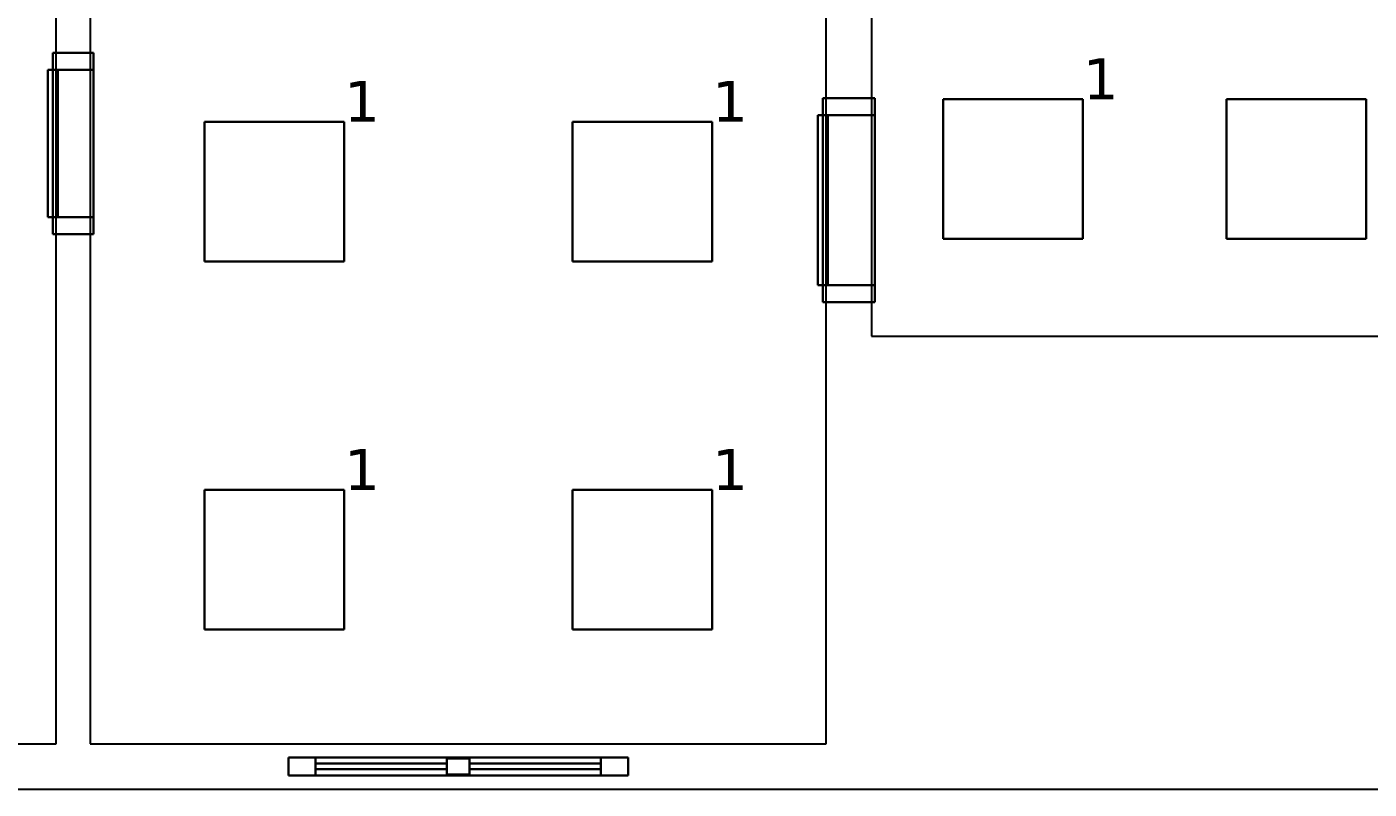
# Model space of a CAD drawing. Header units: inches. Extents: x 0 to 47.1, y -16.6 to 0.5.
# Drawn here: x 3.32 to 9.25, y -7.05 to -3.69 of the extents above; entities that cross this region are included whole.
import ezdxf

# ---------------------------------------------------------------- set-up
doc = ezdxf.new("R2010")
doc.units = ezdxf.units.IN
doc.header["$MEASUREMENT"] = 0
for name, color, linetype, true_color in [('DLX_BLD1_APERT', 7, 'Continuous', 0x969696), ('DLX_BLD1_CALC', 7, 'Continuous', 0xffffff), ('DLX_BLD1_CONT', 7, 'Continuous', 0x969696), ('DLX_BLD1_LUM', 7, 'Continuous', 0x55aa00), ('DLX_BLD1_LUMKEY_IDX', 7, 'Continuous', 0x969696)]:
    doc.layers.add(name, color=color, linetype=linetype, true_color=true_color)
doc.styles.add('TableTextStyle', font='')
doc.styles.get('TableTextStyle').set_extended_font_data('VERDANA.TTF')

msp = doc.modelspace()

# ---------------------------------------------------------------- linework, layer by layer
at = {"layer": 'DLX_BLD1_APERT'}
for points in [[(3.435, -3.8, 0), (3.435, -4.6, 0)], [(3.615, -3.8, 0), (3.435, -3.8, 0)], [(3.435, -3.8, 0), (3.435, -3.8, 0)], [(3.435, -3.8, 0), (3.615, -3.8, 0)], [(3.615, -3.8, 0), (3.435, -3.8, 0)], [(3.435, -3.875, 0), (3.435, -3.8, 0)], [(3.435, -3.8, 0), (3.615, -3.8, 0)], [(3.435, -4.6, 0), (3.435, -3.8, 0)], [(3.435, -3.8, 0), (3.435, -3.8, 0)], [(3.435, -3.8, 0), (3.435, -3.875, 0)], [(3.615, -4.6, 0), (3.615, -3.8, 0)], [(3.615, -3.8, 0), (3.615, -3.8, 0)], [(3.615, -3.8, 0), (3.615, -3.875, 0)], [(3.615, -3.875, 0), (3.615, -3.8, 0)], [(3.615, -3.8, 0), (3.615, -3.8, 0)], [(3.615, -3.8, 0), (3.615, -4.6, 0)], [(3.435, -3.875, 0), (3.4125, -3.875, 0)], [(3.4125, -3.875, 0), (3.4125, -4.525, 0)], [(3.435, -3.875, 0), (3.4125, -3.875, 0)], [(3.4125, -3.875, 0), (3.4125, -3.875, 0)], [(3.4125, -3.875, 0), (3.435, -3.875, 0)], [(3.4125, -3.875, 0), (3.4125, -4.525, 0)], [(3.4125, -4.525, 0), (3.4125, -3.875, 0)], [(3.4125, -3.875, 0), (3.4125, -3.875, 0)], [(3.4125, -4.525, 0), (3.4125, -3.875, 0)], [(3.4125, -3.875, 0), (3.435, -3.875, 0)], [(3.4575, -3.875, 0), (3.435, -3.875, 0)], [(3.435, -3.875, 0), (3.435, -3.875, 0)], [(3.435, -3.875, 0), (3.435, -4.525, 0)], [(3.435, -4.525, 0), (3.435, -3.875, 0)], [(3.435, -3.875, 0), (3.4575, -3.875, 0)], [(3.4575, -3.875, 0), (3.435, -3.875, 0)], [(3.435, -3.875, 0), (3.435, -3.875, 0)], [(3.435, -3.875, 0), (3.4575, -3.875, 0)], [(3.435, -4.525, 0), (3.435, -3.875, 0)], [(3.435, -3.875, 0), (3.435, -3.875, 0)], [(3.435, -3.875, 0), (3.4575, -3.875, 0)], [(3.435, -3.875, 0), (3.435, -3.875, 0)], [(3.435, -3.875, 0), (3.4575, -3.875, 0)], [(3.4575, -3.875, 0), (3.435, -3.875, 0)], [(3.435, -3.875, 0), (3.435, -4.525, 0)], [(3.4575, -3.875, 0), (3.435, -3.875, 0)], [(3.615, -3.875, 0), (3.4575, -3.875, 0)], [(3.4575, -4.525, 0), (3.4575, -3.875, 0)], [(3.4575, -3.875, 0), (3.615, -3.875, 0)], [(3.4575, -3.875, 0), (3.4575, -3.875, 0)], [(3.4575, -3.875, 0), (3.615, -3.875, 0)], [(3.615, -3.875, 0), (3.4575, -3.875, 0)], [(3.4575, -3.875, 0), (3.4575, -4.525, 0)], [(3.4575, -3.875, 0), (3.4575, -3.875, 0)], [(3.4575, -3.875, 0), (3.4575, -4.525, 0)], [(3.4575, -3.875, 0), (3.4575, -4.525, 0)], [(3.4575, -4.525, 0), (3.4575, -3.875, 0)], [(3.4575, -3.875, 0), (3.4575, -3.875, 0)], [(3.4575, -3.875, 0), (3.4575, -3.875, 0)], [(3.4575, -4.525, 0), (3.4575, -3.875, 0)], [(3.615, -3.875, 0), (3.615, -3.875, 0)], [(3.615, -4.525, 0), (3.615, -3.875, 0)], [(3.615, -3.875, 0), (3.615, -4.525, 0)], [(3.615, -3.875, 0), (3.615, -3.875, 0)], [(6.835, -4, 0), (6.835, -4.9, 0)], [(7.065, -4, 0), (6.835, -4, 0)], [(6.835, -4, 0), (6.835, -4, 0)], [(6.835, -4, 0), (7.065, -4, 0)], [(7.065, -4, 0), (6.835, -4, 0)], [(6.835, -4.075, 0), (6.835, -4, 0)], [(6.835, -4, 0), (7.065, -4, 0)], [(6.835, -4.9, 0), (6.835, -4, 0)], [(6.835, -4, 0), (6.835, -4, 0)], [(6.835, -4, 0), (6.835, -4.075, 0)], [(7.065, -4.9, 0), (7.065, -4, 0)], [(7.065, -4, 0), (7.065, -4, 0)], [(7.065, -4, 0), (7.065, -4.075, 0)], [(7.065, -4.075, 0), (7.065, -4, 0)], [(7.065, -4, 0), (7.065, -4, 0)], [(7.065, -4, 0), (7.065, -4.9, 0)], [(6.8125, -4.825, 0), (6.8125, -4.075, 0)], [(6.8125, -4.075, 0), (6.835, -4.075, 0)], [(6.8125, -4.075, 0), (6.8125, -4.825, 0)], [(6.8125, -4.825, 0), (6.8125, -4.075, 0)], [(6.8125, -4.075, 0), (6.8125, -4.075, 0)], [(6.835, -4.075, 0), (6.8125, -4.075, 0)], [(6.8125, -4.075, 0), (6.8125, -4.075, 0)], [(6.8125, -4.075, 0), (6.835, -4.075, 0)], [(6.835, -4.075, 0), (6.8125, -4.075, 0)], [(6.8125, -4.075, 0), (6.8125, -4.825, 0)], [(6.8575, -4.075, 0), (6.835, -4.075, 0)], [(6.835, -4.075, 0), (6.835, -4.075, 0)], [(6.835, -4.075, 0), (6.835, -4.825, 0)], [(6.835, -4.825, 0), (6.835, -4.075, 0)], [(6.835, -4.075, 0), (6.8575, -4.075, 0)], [(6.8575, -4.075, 0), (6.835, -4.075, 0)], [(6.835, -4.075, 0), (6.835, -4.075, 0)], [(6.835, -4.075, 0), (6.8575, -4.075, 0)], [(6.835, -4.075, 0), (6.8575, -4.075, 0)], [(6.835, -4.075, 0), (6.835, -4.075, 0)], [(6.835, -4.825, 0), (6.835, -4.075, 0)], [(6.835, -4.075, 0), (6.835, -4.075, 0)], [(6.835, -4.075, 0), (6.8575, -4.075, 0)], [(6.8575, -4.075, 0), (6.835, -4.075, 0)], [(6.835, -4.075, 0), (6.835, -4.825, 0)], [(6.8575, -4.075, 0), (6.835, -4.075, 0)], [(7.065, -4.075, 0), (6.8575, -4.075, 0)], [(6.8575, -4.825, 0), (6.8575, -4.075, 0)], [(6.8575, -4.075, 0), (7.065, -4.075, 0)], [(6.8575, -4.075, 0), (6.8575, -4.075, 0)], [(6.8575, -4.075, 0), (7.065, -4.075, 0)], [(7.065, -4.075, 0), (6.8575, -4.075, 0)], [(6.8575, -4.075, 0), (6.8575, -4.825, 0)], [(6.8575, -4.075, 0), (6.8575, -4.075, 0)], [(6.8575, -4.075, 0), (6.8575, -4.825, 0)], [(6.8575, -4.825, 0), (6.8575, -4.075, 0)], [(6.8575, -4.075, 0), (6.8575, -4.075, 0)], [(6.8575, -4.075, 0), (6.8575, -4.825, 0)], [(6.8575, -4.075, 0), (6.8575, -4.075, 0)], [(6.8575, -4.825, 0), (6.8575, -4.075, 0)], [(7.065, -4.075, 0), (7.065, -4.075, 0)], [(7.065, -4.825, 0), (7.065, -4.075, 0)], [(7.065, -4.075, 0), (7.065, -4.825, 0)], [(7.065, -4.075, 0), (7.065, -4.075, 0)], [(3.4125, -4.525, 0), (3.435, -4.525, 0)], [(3.4125, -4.525, 0), (3.4125, -4.525, 0)], [(3.435, -4.525, 0), (3.4125, -4.525, 0)], [(3.4125, -4.525, 0), (3.4125, -4.525, 0)], [(3.4125, -4.525, 0), (3.435, -4.525, 0)], [(3.435, -4.525, 0), (3.4125, -4.525, 0)], [(3.435, -4.525, 0), (3.4575, -4.525, 0)], [(3.435, -4.6, 0), (3.435, -4.525, 0)], [(3.435, -4.525, 0), (3.435, -4.525, 0)], [(3.435, -4.525, 0), (3.435, -4.6, 0)], [(3.4575, -4.525, 0), (3.435, -4.525, 0)], [(3.4575, -4.525, 0), (3.435, -4.525, 0)], [(3.435, -4.525, 0), (3.435, -4.525, 0)], [(3.435, -4.525, 0), (3.4575, -4.525, 0)], [(3.435, -4.525, 0), (3.435, -4.525, 0)], [(3.4575, -4.525, 0), (3.435, -4.525, 0)], [(3.435, -4.525, 0), (3.4575, -4.525, 0)], [(3.435, -4.525, 0), (3.435, -4.525, 0)], [(3.435, -4.525, 0), (3.4575, -4.525, 0)], [(3.4575, -4.525, 0), (3.435, -4.525, 0)], [(3.4575, -4.525, 0), (3.615, -4.525, 0)], [(3.615, -4.525, 0), (3.4575, -4.525, 0)], [(3.4575, -4.525, 0), (3.4575, -4.525, 0)], [(3.4575, -4.525, 0), (3.615, -4.525, 0)], [(3.615, -4.525, 0), (3.4575, -4.525, 0)], [(3.4575, -4.525, 0), (3.4575, -4.525, 0)], [(3.4575, -4.525, 0), (3.4575, -4.525, 0)], [(3.4575, -4.525, 0), (3.4575, -4.525, 0)], [(3.615, -4.525, 0), (3.615, -4.6, 0)], [(3.615, -4.6, 0), (3.615, -4.525, 0)], [(3.615, -4.525, 0), (3.615, -4.525, 0)], [(3.615, -4.525, 0), (3.615, -4.525, 0)], [(3.435, -4.6, 0), (3.615, -4.6, 0)], [(3.435, -4.6, 0), (3.435, -4.6, 0)], [(3.435, -4.6, 0), (3.615, -4.6, 0)], [(3.615, -4.6, 0), (3.435, -4.6, 0)], [(3.615, -4.6, 0), (3.435, -4.6, 0)], [(3.435, -4.6, 0), (3.435, -4.6, 0)], [(3.615, -4.6, 0), (3.615, -4.6, 0)], [(3.615, -4.6, 0), (3.615, -4.6, 0)], [(6.835, -4.825, 0), (6.8125, -4.825, 0)], [(6.8125, -4.825, 0), (6.8125, -4.825, 0)], [(6.835, -4.825, 0), (6.8125, -4.825, 0)], [(6.8125, -4.825, 0), (6.8125, -4.825, 0)], [(6.8125, -4.825, 0), (6.835, -4.825, 0)], [(6.8125, -4.825, 0), (6.835, -4.825, 0)], [(6.835, -4.825, 0), (6.8575, -4.825, 0)], [(6.835, -4.9, 0), (6.835, -4.825, 0)], [(6.835, -4.825, 0), (6.835, -4.825, 0)], [(6.835, -4.825, 0), (6.835, -4.9, 0)], [(6.8575, -4.825, 0), (6.835, -4.825, 0)], [(6.8575, -4.825, 0), (6.835, -4.825, 0)], [(6.835, -4.825, 0), (6.835, -4.825, 0)], [(6.835, -4.825, 0), (6.8575, -4.825, 0)], [(6.8575, -4.825, 0), (6.835, -4.825, 0)], [(6.835, -4.825, 0), (6.835, -4.825, 0)], [(6.835, -4.825, 0), (6.8575, -4.825, 0)], [(6.835, -4.825, 0), (6.835, -4.825, 0)], [(6.835, -4.825, 0), (6.8575, -4.825, 0)], [(6.8575, -4.825, 0), (6.835, -4.825, 0)], [(6.8575, -4.825, 0), (7.065, -4.825, 0)], [(7.065, -4.825, 0), (6.8575, -4.825, 0)], [(6.8575, -4.825, 0), (6.8575, -4.825, 0)], [(6.8575, -4.825, 0), (7.065, -4.825, 0)], [(7.065, -4.825, 0), (6.8575, -4.825, 0)], [(6.8575, -4.825, 0), (6.8575, -4.825, 0)], [(6.8575, -4.825, 0), (6.8575, -4.825, 0)], [(6.8575, -4.825, 0), (6.8575, -4.825, 0)], [(7.065, -4.825, 0), (7.065, -4.9, 0)], [(7.065, -4.9, 0), (7.065, -4.825, 0)], [(7.065, -4.825, 0), (7.065, -4.825, 0)], [(7.065, -4.825, 0), (7.065, -4.825, 0)], [(6.835, -4.9, 0), (7.065, -4.9, 0)], [(6.835, -4.9, 0), (6.835, -4.9, 0)], [(6.835, -4.9, 0), (7.065, -4.9, 0)], [(7.065, -4.9, 0), (6.835, -4.9, 0)], [(7.065, -4.9, 0), (6.835, -4.9, 0)], [(6.835, -4.9, 0), (6.835, -4.9, 0)], [(7.065, -4.9, 0), (7.065, -4.9, 0)], [(7.065, -4.9, 0), (7.065, -4.9, 0)], [(5.975, -6.91, 0), (4.475, -6.91, 0)], [(4.475, -6.91, 0), (4.475, -6.99, 0)], [(4.475, -6.91, 0), (4.475, -6.91, 0)], [(4.475, -6.91, 0), (4.475, -6.99, 0)], [(4.475, -6.99, 0), (4.475, -6.91, 0)], [(4.475, -6.91, 0), (5.975, -6.91, 0)], [(4.475, -6.99, 0), (4.475, -6.91, 0)], [(5.975, -6.91, 0), (4.475, -6.91, 0)], [(4.475, -6.91, 0), (4.475, -6.91, 0)], [(4.475, -6.91, 0), (5.975, -6.91, 0)], [(5.855, -6.91, 0), (4.595, -6.91, 0)], [(4.595, -6.91, 0), (4.595, -6.91, 0)], [(4.595, -6.91, 0), (5.855, -6.91, 0)], [(5.855, -6.91, 0), (4.595, -6.91, 0)], [(4.595, -6.91, 0), (4.595, -6.9375, 0)], [(4.595, -6.9375, 0), (4.595, -6.91, 0)], [(4.595, -6.91, 0), (4.595, -6.91, 0)], [(4.595, -6.91, 0), (4.595, -6.9375, 0)], [(4.595, -6.9375, 0), (4.595, -6.91, 0)], [(4.595, -6.91, 0), (5.855, -6.91, 0)], [(5.175, -6.915, 0), (5.275, -6.915, 0)], [(5.175, -6.9375, 0), (5.175, -6.915, 0)], [(5.275, -6.915, 0), (5.175, -6.915, 0)], [(5.175, -6.915, 0), (5.175, -6.9375, 0)], [(5.175, -6.915, 0), (5.275, -6.915, 0)], [(5.175, -6.9375, 0), (5.175, -6.915, 0)], [(5.275, -6.915, 0), (5.175, -6.915, 0)], [(5.175, -6.915, 0), (5.175, -6.9375, 0)], [(5.175, -6.915, 0), (5.175, -6.915, 0)], [(5.175, -6.915, 0), (5.275, -6.915, 0)], [(5.275, -6.915, 0), (5.175, -6.915, 0)], [(5.175, -6.9375, 0), (5.175, -6.915, 0)], [(5.175, -6.915, 0), (5.175, -6.915, 0)], [(5.175, -6.915, 0), (5.175, -6.9375, 0)], [(5.175, -6.915, 0), (5.175, -6.9375, 0)], [(5.275, -6.915, 0), (5.175, -6.915, 0)], [(5.175, -6.9375, 0), (5.175, -6.915, 0)], [(5.175, -6.915, 0), (5.275, -6.915, 0)], [(5.275, -6.915, 0), (5.275, -6.9375, 0)], [(5.275, -6.9375, 0), (5.275, -6.915, 0)], [(5.275, -6.915, 0), (5.275, -6.9375, 0)], [(5.275, -6.9375, 0), (5.275, -6.915, 0)], [(5.275, -6.9375, 0), (5.275, -6.915, 0)], [(5.275, -6.915, 0), (5.275, -6.915, 0)], [(5.275, -6.915, 0), (5.275, -6.9375, 0)], [(5.275, -6.915, 0), (5.275, -6.915, 0)], [(5.275, -6.9375, 0), (5.275, -6.915, 0)], [(5.275, -6.915, 0), (5.275, -6.9375, 0)], [(5.855, -6.91, 0), (5.855, -6.91, 0)], [(5.855, -6.9375, 0), (5.855, -6.91, 0)], [(5.855, -6.9375, 0), (5.855, -6.91, 0)], [(5.855, -6.91, 0), (5.855, -6.91, 0)], [(5.855, -6.91, 0), (5.855, -6.9375, 0)], [(5.855, -6.91, 0), (5.855, -6.9375, 0)], [(5.975, -6.99, 0), (5.975, -6.91, 0)], [(5.975, -6.91, 0), (5.975, -6.99, 0)], [(5.975, -6.91, 0), (5.975, -6.91, 0)], [(5.975, -6.91, 0), (5.975, -6.99, 0)], [(5.975, -6.99, 0), (5.975, -6.91, 0)], [(5.975, -6.91, 0), (5.975, -6.91, 0)], [(4.475, -6.99, 0), (5.975, -6.99, 0)], [(4.475, -6.99, 0), (4.475, -6.99, 0)], [(5.975, -6.99, 0), (4.475, -6.99, 0)], [(5.975, -6.99, 0), (4.475, -6.99, 0)], [(4.475, -6.99, 0), (4.475, -6.99, 0)], [(4.475, -6.99, 0), (5.975, -6.99, 0)], [(4.595, -6.9375, 0), (5.175, -6.9375, 0)], [(4.595, -6.9625, 0), (4.595, -6.9375, 0)], [(4.595, -6.9375, 0), (5.175, -6.9375, 0)], [(4.595, -6.9375, 0), (4.595, -6.9375, 0)], [(4.595, -6.9625, 0), (4.595, -6.9375, 0)], [(4.595, -6.9375, 0), (4.595, -6.9375, 0)], [(4.595, -6.9375, 0), (4.595, -6.9625, 0)], [(5.175, -6.9375, 0), (4.595, -6.9375, 0)], [(4.595, -6.9375, 0), (4.595, -6.9625, 0)], [(5.175, -6.9375, 0), (4.595, -6.9375, 0)], [(5.175, -6.9375, 0), (4.595, -6.9375, 0)], [(4.595, -6.9375, 0), (4.595, -6.9375, 0)], [(4.595, -6.9375, 0), (5.175, -6.9375, 0)], [(5.175, -6.9375, 0), (4.595, -6.9375, 0)], [(4.595, -6.9375, 0), (4.595, -6.9625, 0)], [(4.595, -6.9375, 0), (4.595, -6.9375, 0)], [(4.595, -6.9375, 0), (4.595, -6.9625, 0)], [(4.595, -6.9625, 0), (4.595, -6.9375, 0)], [(4.595, -6.9375, 0), (5.175, -6.9375, 0)], [(4.595, -6.9625, 0), (4.595, -6.9375, 0)], [(4.595, -6.99, 0), (4.595, -6.9625, 0)], [(4.595, -6.9625, 0), (5.175, -6.9625, 0)], [(4.595, -6.9625, 0), (4.595, -6.9625, 0)], [(4.595, -6.9625, 0), (4.595, -6.99, 0)], [(4.595, -6.99, 0), (4.595, -6.9625, 0)], [(5.175, -6.9625, 0), (4.595, -6.9625, 0)], [(4.595, -6.9625, 0), (4.595, -6.9625, 0)], [(4.595, -6.9625, 0), (5.175, -6.9625, 0)], [(5.175, -6.9625, 0), (4.595, -6.9625, 0)], [(4.595, -6.9625, 0), (4.595, -6.99, 0)], [(5.175, -6.9625, 0), (4.595, -6.9625, 0)], [(4.595, -6.9625, 0), (4.595, -6.9625, 0)], [(4.595, -6.9625, 0), (5.175, -6.9625, 0)], [(4.595, -6.9625, 0), (5.175, -6.9625, 0)], [(4.595, -6.9625, 0), (4.595, -6.9625, 0)], [(5.175, -6.9625, 0), (4.595, -6.9625, 0)], [(5.855, -6.99, 0), (4.595, -6.99, 0)], [(4.595, -6.99, 0), (4.595, -6.99, 0)], [(4.595, -6.99, 0), (5.855, -6.99, 0)], [(5.855, -6.99, 0), (4.595, -6.99, 0)], [(4.595, -6.99, 0), (4.595, -6.99, 0)], [(4.595, -6.99, 0), (5.855, -6.99, 0)], [(5.175, -6.9375, 0), (5.175, -6.9625, 0)], [(5.175, -6.9625, 0), (5.175, -6.9375, 0)], [(5.175, -6.9625, 0), (5.175, -6.9375, 0)], [(5.175, -6.9375, 0), (5.175, -6.9625, 0)], [(5.175, -6.9375, 0), (5.175, -6.9375, 0)], [(5.175, -6.9625, 0), (5.175, -6.9375, 0)], [(5.175, -6.9375, 0), (5.175, -6.9375, 0)], [(5.175, -6.9375, 0), (5.175, -6.9625, 0)], [(5.175, -6.9375, 0), (5.175, -6.9625, 0)], [(5.175, -6.9625, 0), (5.175, -6.9375, 0)], [(5.175, -6.9375, 0), (5.175, -6.9375, 0)], [(5.175, -6.9375, 0), (5.175, -6.9375, 0)], [(5.175, -6.9375, 0), (5.175, -6.9625, 0)], [(5.175, -6.9625, 0), (5.175, -6.9375, 0)], [(5.175, -6.9625, 0), (5.175, -6.9375, 0)], [(5.175, -6.9375, 0), (5.175, -6.9625, 0)], [(5.175, -6.9625, 0), (5.175, -6.985, 0)], [(5.175, -6.985, 0), (5.175, -6.9625, 0)], [(5.175, -6.985, 0), (5.175, -6.9625, 0)], [(5.175, -6.9625, 0), (5.175, -6.985, 0)], [(5.175, -6.9625, 0), (5.175, -6.9625, 0)], [(5.175, -6.9625, 0), (5.175, -6.9625, 0)], [(5.175, -6.9625, 0), (5.175, -6.985, 0)], [(5.175, -6.985, 0), (5.175, -6.9625, 0)], [(5.175, -6.9625, 0), (5.175, -6.985, 0)], [(5.175, -6.985, 0), (5.175, -6.9625, 0)], [(5.175, -6.9625, 0), (5.175, -6.9625, 0)], [(5.175, -6.9625, 0), (5.175, -6.9625, 0)], [(5.175, -6.985, 0), (5.275, -6.985, 0)], [(5.275, -6.985, 0), (5.175, -6.985, 0)], [(5.275, -6.985, 0), (5.175, -6.985, 0)], [(5.175, -6.985, 0), (5.275, -6.985, 0)], [(5.175, -6.985, 0), (5.175, -6.985, 0)], [(5.175, -6.985, 0), (5.175, -6.985, 0)], [(5.175, -6.985, 0), (5.275, -6.985, 0)], [(5.275, -6.985, 0), (5.175, -6.985, 0)], [(5.175, -6.985, 0), (5.275, -6.985, 0)], [(5.275, -6.985, 0), (5.175, -6.985, 0)], [(5.275, -6.9375, 0), (5.855, -6.9375, 0)], [(5.275, -6.9625, 0), (5.275, -6.9375, 0)], [(5.275, -6.9375, 0), (5.855, -6.9375, 0)], [(5.275, -6.9375, 0), (5.275, -6.9625, 0)], [(5.855, -6.9375, 0), (5.275, -6.9375, 0)], [(5.855, -6.9375, 0), (5.275, -6.9375, 0)], [(5.275, -6.9375, 0), (5.275, -6.9625, 0)], [(5.275, -6.9625, 0), (5.275, -6.9375, 0)], [(5.275, -6.9375, 0), (5.275, -6.9375, 0)], [(5.275, -6.9625, 0), (5.275, -6.9375, 0)], [(5.275, -6.9375, 0), (5.275, -6.9375, 0)], [(5.275, -6.9375, 0), (5.275, -6.9625, 0)], [(5.275, -6.9625, 0), (5.275, -6.9375, 0)], [(5.275, -6.9375, 0), (5.275, -6.9625, 0)], [(5.855, -6.9375, 0), (5.275, -6.9375, 0)], [(5.275, -6.9375, 0), (5.275, -6.9375, 0)], [(5.275, -6.9375, 0), (5.855, -6.9375, 0)], [(5.275, -6.9375, 0), (5.275, -6.9375, 0)], [(5.275, -6.9375, 0), (5.275, -6.9625, 0)], [(5.275, -6.9625, 0), (5.275, -6.9375, 0)], [(5.855, -6.9375, 0), (5.275, -6.9375, 0)], [(5.275, -6.9375, 0), (5.275, -6.9625, 0)], [(5.275, -6.9375, 0), (5.855, -6.9375, 0)], [(5.275, -6.9625, 0), (5.275, -6.9375, 0)], [(5.275, -6.985, 0), (5.275, -6.9625, 0)], [(5.275, -6.9625, 0), (5.855, -6.9625, 0)], [(5.855, -6.9625, 0), (5.275, -6.9625, 0)], [(5.275, -6.9625, 0), (5.855, -6.9625, 0)], [(5.275, -6.9625, 0), (5.275, -6.985, 0)], [(5.855, -6.9625, 0), (5.275, -6.9625, 0)], [(5.275, -6.9625, 0), (5.275, -6.985, 0)], [(5.275, -6.985, 0), (5.275, -6.9625, 0)], [(5.275, -6.9625, 0), (5.275, -6.9625, 0)], [(5.275, -6.9625, 0), (5.275, -6.9625, 0)], [(5.275, -6.9625, 0), (5.275, -6.985, 0)], [(5.275, -6.985, 0), (5.275, -6.9625, 0)], [(5.275, -6.985, 0), (5.275, -6.9625, 0)], [(5.275, -6.9625, 0), (5.275, -6.985, 0)], [(5.275, -6.9625, 0), (5.275, -6.9625, 0)], [(5.855, -6.9625, 0), (5.275, -6.9625, 0)], [(5.275, -6.9625, 0), (5.275, -6.9625, 0)], [(5.275, -6.9625, 0), (5.855, -6.9625, 0)], [(5.275, -6.9625, 0), (5.855, -6.9625, 0)], [(5.855, -6.9625, 0), (5.275, -6.9625, 0)], [(5.275, -6.985, 0), (5.275, -6.985, 0)], [(5.275, -6.985, 0), (5.275, -6.985, 0)], [(5.855, -6.9625, 0), (5.855, -6.9375, 0)], [(5.855, -6.9375, 0), (5.855, -6.9375, 0)], [(5.855, -6.9375, 0), (5.855, -6.9625, 0)], [(5.855, -6.9375, 0), (5.855, -6.9625, 0)], [(5.855, -6.9375, 0), (5.855, -6.9375, 0)], [(5.855, -6.9625, 0), (5.855, -6.9375, 0)], [(5.855, -6.9375, 0), (5.855, -6.9375, 0)], [(5.855, -6.9625, 0), (5.855, -6.9375, 0)], [(5.855, -6.9375, 0), (5.855, -6.9375, 0)], [(5.855, -6.9375, 0), (5.855, -6.9625, 0)], [(5.855, -6.9625, 0), (5.855, -6.9375, 0)], [(5.855, -6.9375, 0), (5.855, -6.9625, 0)], [(5.855, -6.9625, 0), (5.855, -6.99, 0)], [(5.855, -6.9625, 0), (5.855, -6.9625, 0)], [(5.855, -6.9625, 0), (5.855, -6.9625, 0)], [(5.855, -6.9625, 0), (5.855, -6.99, 0)], [(5.855, -6.99, 0), (5.855, -6.9625, 0)], [(5.855, -6.99, 0), (5.855, -6.9625, 0)], [(5.855, -6.9625, 0), (5.855, -6.9625, 0)], [(5.855, -6.9625, 0), (5.855, -6.9625, 0)], [(5.855, -6.99, 0), (5.855, -6.99, 0)], [(5.855, -6.99, 0), (5.855, -6.99, 0)], [(5.975, -6.99, 0), (5.975, -6.99, 0)], [(5.975, -6.99, 0), (5.975, -6.99, 0)]]:
    msp.add_polyline3d(points, dxfattribs=at)
at = {"layer": 'DLX_BLD1_CALC'}
for points in [[(7.05, -0.2, 0), (7.05, -4, 0)], [(3.45, -3.8, 0), (3.45, -3.6, 0)], [(3.6, -3.6, 0), (3.6, -3.8, 0)], [(6.85, -4, 0), (6.85, -3.6, 0)], [(3.45, -3.8, 0), (3.435, -3.8, 0)], [(3.435, -3.8, 0), (3.435, -3.875, 0)], [(3.435, -3.875, 0), (3.435, -3.8, 0)], [(3.435, -3.8, 0), (3.45, -3.8, 0)], [(3.45, -4.6, 0), (3.45, -3.8, 0)], [(3.615, -3.8, 0), (3.6, -3.8, 0)], [(3.6, -3.8, 0), (3.6, -3.875, 0)], [(3.6, -3.8, 0), (3.615, -3.8, 0)], [(3.615, -3.875, 0), (3.615, -3.8, 0)], [(3.615, -3.8, 0), (3.615, -3.875, 0)], [(3.435, -3.875, 0), (3.4125, -3.875, 0)], [(3.4125, -3.875, 0), (3.4125, -4.525, 0)], [(3.4125, -4.525, 0), (3.4125, -3.875, 0)], [(3.4125, -3.875, 0), (3.435, -3.875, 0)], [(3.6, -3.875, 0), (3.615, -3.875, 0)], [(3.615, -3.875, 0), (3.6, -3.875, 0)], [(3.6, -3.875, 0), (3.6, -4.525, 0)], [(6.85, -4, 0), (6.835, -4, 0)], [(6.835, -4, 0), (6.835, -4.075, 0)], [(6.835, -4.075, 0), (6.835, -4, 0)], [(6.835, -4, 0), (6.85, -4, 0)], [(6.85, -4.9, 0), (6.85, -4, 0)], [(7.065, -4, 0), (7.05, -4, 0)], [(7.05, -4, 0), (7.05, -4.075, 0)], [(7.05, -4, 0), (7.065, -4, 0)], [(7.065, -4.075, 0), (7.065, -4, 0)], [(7.065, -4, 0), (7.065, -4.075, 0)], [(6.835, -4.075, 0), (6.8125, -4.075, 0)], [(6.8125, -4.075, 0), (6.8125, -4.825, 0)], [(6.8125, -4.825, 0), (6.8125, -4.075, 0)], [(6.8125, -4.075, 0), (6.835, -4.075, 0)], [(7.05, -4.075, 0), (7.065, -4.075, 0)], [(7.065, -4.075, 0), (7.05, -4.075, 0)], [(7.05, -4.075, 0), (7.05, -4.825, 0)], [(3.4125, -4.525, 0), (3.435, -4.525, 0)], [(3.435, -4.525, 0), (3.4125, -4.525, 0)], [(3.435, -4.525, 0), (3.435, -4.6, 0)], [(3.435, -4.6, 0), (3.435, -4.525, 0)], [(3.615, -4.525, 0), (3.6, -4.525, 0)], [(3.6, -4.525, 0), (3.6, -4.6, 0)], [(3.6, -4.525, 0), (3.615, -4.525, 0)], [(3.615, -4.6, 0), (3.615, -4.525, 0)], [(3.615, -4.525, 0), (3.615, -4.6, 0)], [(3.435, -4.6, 0), (3.45, -4.6, 0)], [(3.45, -4.6, 0), (3.435, -4.6, 0)], [(3.45, -6.85, 0), (3.45, -4.6, 0)], [(3.6, -4.6, 0), (3.615, -4.6, 0)], [(3.615, -4.6, 0), (3.6, -4.6, 0)], [(3.6, -4.6, 0), (3.6, -6.85, 0)], [(6.8125, -4.825, 0), (6.835, -4.825, 0)], [(6.835, -4.825, 0), (6.8125, -4.825, 0)], [(6.835, -4.825, 0), (6.835, -4.9, 0)], [(6.835, -4.9, 0), (6.835, -4.825, 0)], [(7.065, -4.825, 0), (7.05, -4.825, 0)], [(7.05, -4.825, 0), (7.05, -4.9, 0)], [(7.05, -4.825, 0), (7.065, -4.825, 0)], [(7.065, -4.9, 0), (7.065, -4.825, 0)], [(7.065, -4.825, 0), (7.065, -4.9, 0)], [(6.835, -4.9, 0), (6.85, -4.9, 0)], [(6.85, -4.9, 0), (6.835, -4.9, 0)], [(6.85, -6.85, 0), (6.85, -4.9, 0)], [(7.05, -4.9, 0), (7.065, -4.9, 0)], [(7.065, -4.9, 0), (7.05, -4.9, 0)], [(7.05, -4.9, 0), (7.05, -5.05, 0)], [(7.05, -5.05, 0), (9.55, -5.05, 0)], [(0.2, -6.85, 0), (3.45, -6.85, 0)], [(3.6, -6.85, 0), (6.85, -6.85, 0)]]:
    msp.add_polyline3d(points, dxfattribs=at)
at = {"layer": 'DLX_BLD1_CONT'}
for points in [[(7.05, -0.2, 0), (7.05, -5.05, 0)], [(3.45, -6.85, 0), (3.45, -3.6, 0)], [(3.6, -3.6, 0), (3.6, -6.85, 0)], [(6.85, -6.85, 0), (6.85, -3.6, 0)], [(7.05, -5.05, 0), (9.55, -5.05, 0)], [(0.2, -6.85, 0), (3.45, -6.85, 0)], [(3.6, -6.85, 0), (6.85, -6.85, 0)], [(0, -7.05, 0), (16.6, -7.05, 0)]]:
    msp.add_polyline3d(points, dxfattribs=at)
at = {"layer": 'DLX_BLD1_LUM'}
for points in [[(7.3665, -4.6218, 0), (7.3665, -4.0048, 0)], [(7.3665, -4.0048, 0), (7.3665, -4.0048, 0)], [(7.3665, -4.0048, 0), (7.3665, -4.6218, 0)], [(7.3665, -4.0048, 0), (7.9835, -4.0048, 0)], [(7.9835, -4.0048, 0), (7.3665, -4.0048, 0)], [(7.3665, -4.0048, 0), (7.3665, -4.0048, 0)], [(7.3665, -4.0048, 0), (7.3665, -4.6218, 0)], [(7.9835, -4.0048, 0), (7.3665, -4.0048, 0)], [(7.3665, -4.6218, 0), (7.3665, -4.0048, 0)], [(7.3665, -4.0048, 0), (7.9835, -4.0048, 0)], [(7.9835, -4.0048, 0), (7.9835, -4.6218, 0)], [(7.9835, -4.6218, 0), (7.9835, -4.0048, 0)], [(7.9835, -4.0048, 0), (7.9835, -4.0048, 0)], [(7.9835, -4.0048, 0), (7.9835, -4.0048, 0)], [(7.9835, -4.6218, 0), (7.9835, -4.0048, 0)], [(7.9835, -4.0048, 0), (7.9835, -4.6218, 0)], [(8.6165, -4.6218, 0), (8.6165, -4.0048, 0)], [(8.6165, -4.0048, 0), (8.6165, -4.0048, 0)], [(8.6165, -4.0048, 0), (8.6165, -4.6218, 0)], [(8.6165, -4.0048, 0), (9.2335, -4.0048, 0)], [(9.2335, -4.0048, 0), (8.6165, -4.0048, 0)], [(8.6165, -4.0048, 0), (8.6165, -4.0048, 0)], [(8.6165, -4.0048, 0), (8.6165, -4.6218, 0)], [(9.2335, -4.0048, 0), (8.6165, -4.0048, 0)], [(8.6165, -4.6218, 0), (8.6165, -4.0048, 0)], [(8.6165, -4.0048, 0), (9.2335, -4.0048, 0)], [(9.2335, -4.0048, 0), (9.2335, -4.6218, 0)], [(9.2335, -4.6218, 0), (9.2335, -4.0048, 0)], [(9.2335, -4.0048, 0), (9.2335, -4.0048, 0)], [(9.2335, -4.0048, 0), (9.2335, -4.0048, 0)], [(9.2335, -4.6218, 0), (9.2335, -4.0048, 0)], [(9.2335, -4.0048, 0), (9.2335, -4.6218, 0)], [(4.104, -4.721, 0), (4.104, -4.104, 0)], [(4.104, -4.104, 0), (4.104, -4.104, 0)], [(4.104, -4.104, 0), (4.104, -4.721, 0)], [(4.104, -4.104, 0), (4.721, -4.104, 0)], [(4.721, -4.104, 0), (4.104, -4.104, 0)], [(4.104, -4.104, 0), (4.104, -4.104, 0)], [(4.104, -4.104, 0), (4.104, -4.721, 0)], [(4.721, -4.104, 0), (4.104, -4.104, 0)], [(4.104, -4.721, 0), (4.104, -4.104, 0)], [(4.104, -4.104, 0), (4.721, -4.104, 0)], [(4.721, -4.104, 0), (4.721, -4.721, 0)], [(4.721, -4.721, 0), (4.721, -4.104, 0)], [(4.721, -4.104, 0), (4.721, -4.104, 0)], [(4.721, -4.104, 0), (4.721, -4.104, 0)], [(4.721, -4.721, 0), (4.721, -4.104, 0)], [(4.721, -4.104, 0), (4.721, -4.721, 0)], [(5.729, -4.721, 0), (5.729, -4.104, 0)], [(5.729, -4.104, 0), (5.729, -4.104, 0)], [(5.729, -4.104, 0), (5.729, -4.721, 0)], [(5.729, -4.104, 0), (6.346, -4.104, 0)], [(6.346, -4.104, 0), (5.729, -4.104, 0)], [(5.729, -4.104, 0), (5.729, -4.104, 0)], [(5.729, -4.104, 0), (5.729, -4.721, 0)], [(6.346, -4.104, 0), (5.729, -4.104, 0)], [(5.729, -4.721, 0), (5.729, -4.104, 0)], [(5.729, -4.104, 0), (6.346, -4.104, 0)], [(6.346, -4.104, 0), (6.346, -4.721, 0)], [(6.346, -4.721, 0), (6.346, -4.104, 0)], [(6.346, -4.104, 0), (6.346, -4.104, 0)], [(6.346, -4.104, 0), (6.346, -4.104, 0)], [(6.346, -4.721, 0), (6.346, -4.104, 0)], [(6.346, -4.104, 0), (6.346, -4.721, 0)], [(7.9835, -4.6218, 0), (7.3665, -4.6218, 0)], [(7.3665, -4.6218, 0), (7.3665, -4.6218, 0)], [(7.3665, -4.6218, 0), (7.9835, -4.6218, 0)], [(7.3665, -4.6218, 0), (7.3665, -4.6218, 0)], [(7.3665, -4.6218, 0), (7.9835, -4.6218, 0)], [(7.9835, -4.6218, 0), (7.3665, -4.6218, 0)], [(7.9835, -4.6218, 0), (7.9835, -4.6218, 0)], [(7.9835, -4.6218, 0), (7.9835, -4.6218, 0)], [(9.2335, -4.6218, 0), (8.6165, -4.6218, 0)], [(8.6165, -4.6218, 0), (8.6165, -4.6218, 0)], [(8.6165, -4.6218, 0), (9.2335, -4.6218, 0)], [(8.6165, -4.6218, 0), (8.6165, -4.6218, 0)], [(8.6165, -4.6218, 0), (9.2335, -4.6218, 0)], [(9.2335, -4.6218, 0), (8.6165, -4.6218, 0)], [(9.2335, -4.6218, 0), (9.2335, -4.6218, 0)], [(9.2335, -4.6218, 0), (9.2335, -4.6218, 0)], [(4.721, -4.721, 0), (4.104, -4.721, 0)], [(4.104, -4.721, 0), (4.104, -4.721, 0)], [(4.104, -4.721, 0), (4.721, -4.721, 0)], [(4.104, -4.721, 0), (4.104, -4.721, 0)], [(4.104, -4.721, 0), (4.721, -4.721, 0)], [(4.721, -4.721, 0), (4.104, -4.721, 0)], [(4.721, -4.721, 0), (4.721, -4.721, 0)], [(4.721, -4.721, 0), (4.721, -4.721, 0)], [(6.346, -4.721, 0), (5.729, -4.721, 0)], [(5.729, -4.721, 0), (5.729, -4.721, 0)], [(5.729, -4.721, 0), (6.346, -4.721, 0)], [(5.729, -4.721, 0), (5.729, -4.721, 0)], [(5.729, -4.721, 0), (6.346, -4.721, 0)], [(6.346, -4.721, 0), (5.729, -4.721, 0)], [(6.346, -4.721, 0), (6.346, -4.721, 0)], [(6.346, -4.721, 0), (6.346, -4.721, 0)], [(4.104, -6.346, 0), (4.104, -5.729, 0)], [(4.104, -5.729, 0), (4.104, -5.729, 0)], [(4.104, -5.729, 0), (4.104, -6.346, 0)], [(4.104, -5.729, 0), (4.721, -5.729, 0)], [(4.721, -5.729, 0), (4.104, -5.729, 0)], [(4.104, -5.729, 0), (4.104, -5.729, 0)], [(4.104, -5.729, 0), (4.104, -6.346, 0)], [(4.721, -5.729, 0), (4.104, -5.729, 0)], [(4.104, -6.346, 0), (4.104, -5.729, 0)], [(4.104, -5.729, 0), (4.721, -5.729, 0)], [(4.721, -5.729, 0), (4.721, -6.346, 0)], [(4.721, -6.346, 0), (4.721, -5.729, 0)], [(4.721, -5.729, 0), (4.721, -5.729, 0)], [(4.721, -5.729, 0), (4.721, -5.729, 0)], [(4.721, -6.346, 0), (4.721, -5.729, 0)], [(4.721, -5.729, 0), (4.721, -6.346, 0)], [(5.729, -6.346, 0), (5.729, -5.729, 0)], [(5.729, -5.729, 0), (5.729, -5.729, 0)], [(5.729, -5.729, 0), (5.729, -6.346, 0)], [(5.729, -5.729, 0), (6.346, -5.729, 0)], [(6.346, -5.729, 0), (5.729, -5.729, 0)], [(5.729, -5.729, 0), (5.729, -5.729, 0)], [(5.729, -5.729, 0), (5.729, -6.346, 0)], [(6.346, -5.729, 0), (5.729, -5.729, 0)], [(5.729, -6.346, 0), (5.729, -5.729, 0)], [(5.729, -5.729, 0), (6.346, -5.729, 0)], [(6.346, -5.729, 0), (6.346, -6.346, 0)], [(6.346, -6.346, 0), (6.346, -5.729, 0)], [(6.346, -5.729, 0), (6.346, -5.729, 0)], [(6.346, -5.729, 0), (6.346, -5.729, 0)], [(6.346, -6.346, 0), (6.346, -5.729, 0)], [(6.346, -5.729, 0), (6.346, -6.346, 0)], [(4.721, -6.346, 0), (4.104, -6.346, 0)], [(4.104, -6.346, 0), (4.104, -6.346, 0)], [(4.104, -6.346, 0), (4.721, -6.346, 0)], [(4.104, -6.346, 0), (4.104, -6.346, 0)], [(4.104, -6.346, 0), (4.721, -6.346, 0)], [(4.721, -6.346, 0), (4.104, -6.346, 0)], [(4.721, -6.346, 0), (4.721, -6.346, 0)], [(4.721, -6.346, 0), (4.721, -6.346, 0)], [(6.346, -6.346, 0), (5.729, -6.346, 0)], [(5.729, -6.346, 0), (5.729, -6.346, 0)], [(5.729, -6.346, 0), (6.346, -6.346, 0)], [(5.729, -6.346, 0), (5.729, -6.346, 0)], [(5.729, -6.346, 0), (6.346, -6.346, 0)], [(6.346, -6.346, 0), (5.729, -6.346, 0)], [(6.346, -6.346, 0), (6.346, -6.346, 0)], [(6.346, -6.346, 0), (6.346, -6.346, 0)]]:
    msp.add_polyline3d(points, dxfattribs=at)

# ---------------------------------------------------------------- texts
at = {"layer": 'DLX_BLD1_LUMKEY_IDX', "style": 'TableTextStyle'}
for p in [(7.9835, -4.0048), (4.721, -4.104), (6.346, -4.104), (4.721, -5.729), (6.346, -5.729)]:
    msp.add_text('1', height=0.18, dxfattribs=at).set_placement(p)

doc.saveas('drawing.dxf')
